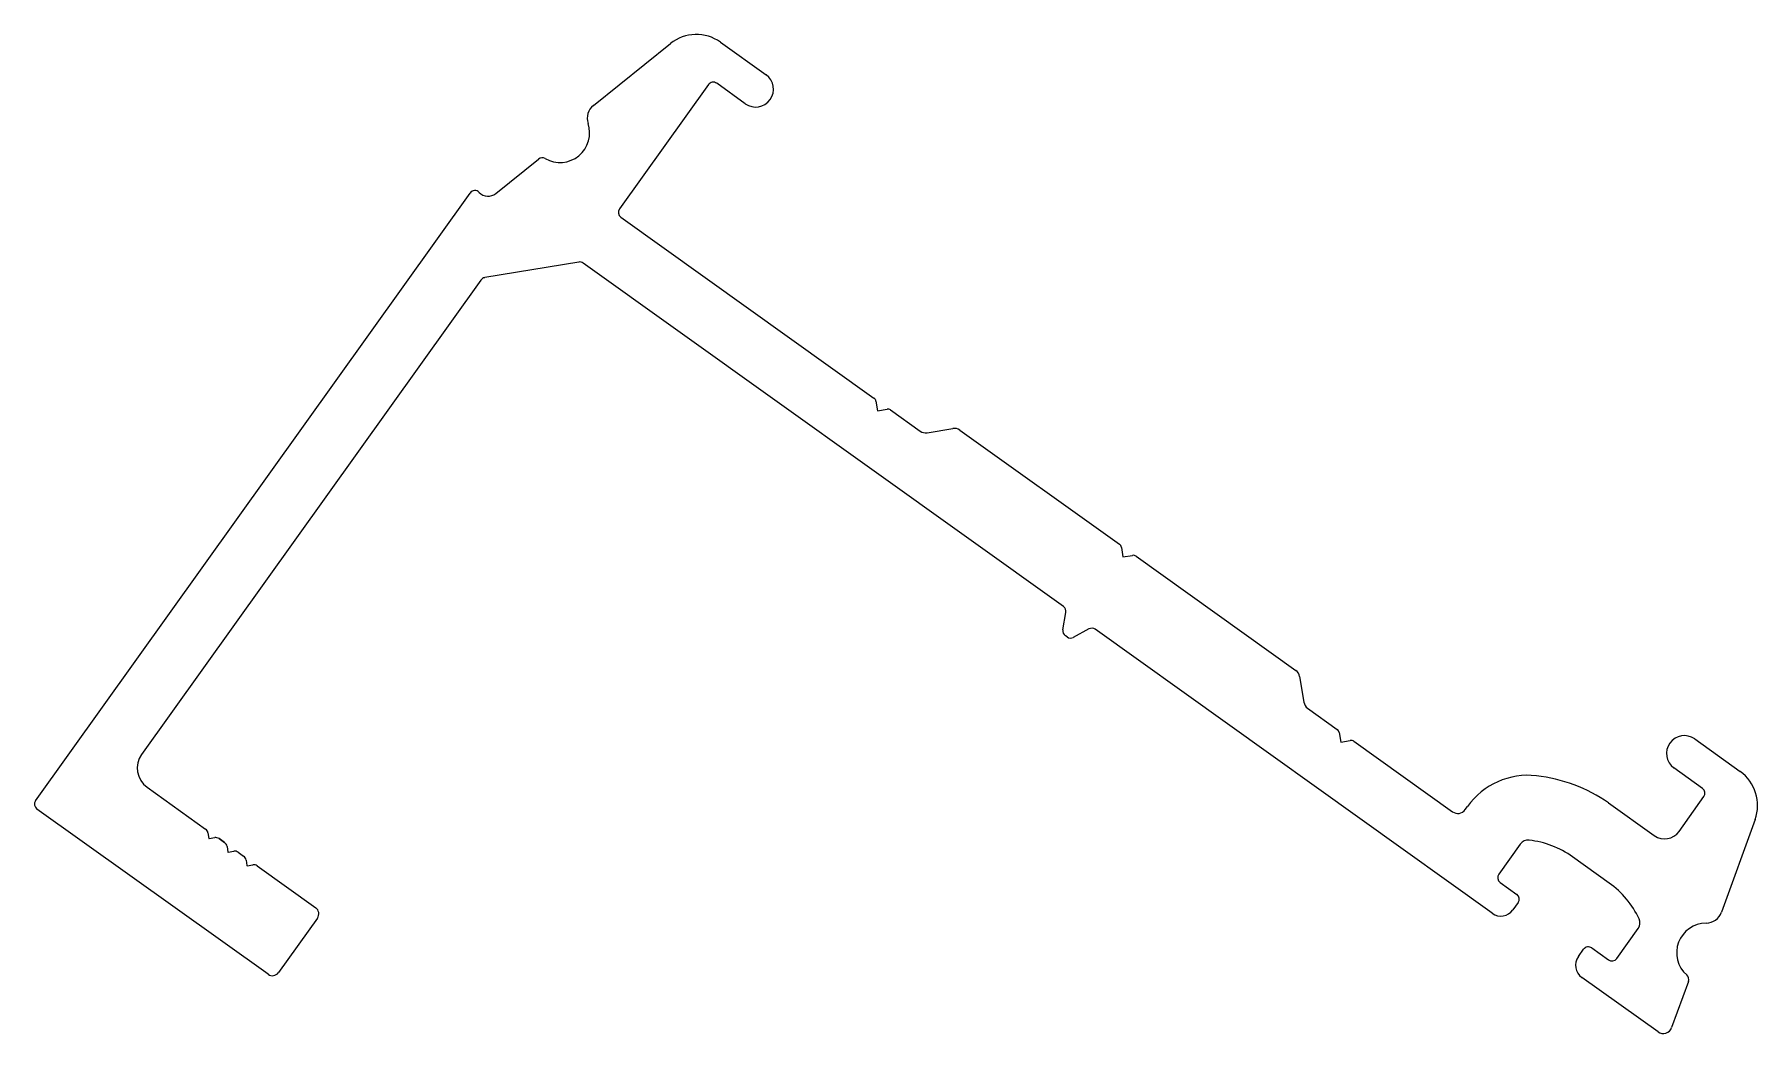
# Model space of a CAD drawing. Extents: x -32.3 to 41.3, y 0.2 to 42.9.
import ezdxf

# ---------------------------------------------------------------- set-up
doc = ezdxf.new("R2010")
doc.units = 0
doc.layers.add('1', color=7, linetype='CONTINUOUS')

msp = doc.modelspace()

# ---------------------------------------------------------------- linework, layer by layer
at = {"layer": '1', "color": 7, "linetype": 'CONTINUOUS'}
for p, q in [((-8.434, 39.848), (-5.142, 42.489)), ((-2.996, 42.549), (-1.052, 41.159)), ((-3.516, 40.735), (-7.316, 35.422)), ((-1.939, 39.919), (-3.162, 40.794)), ((-12.603, 36.084), (-10.776, 37.55)), ((-32.287, 10.117), (-13.705, 36.101)), ((-7.258, 35.073), (3.565, 27.334)), ((-9.06, 33.15), (-13.081, 32.482)), ((11.67, 18.415), (-8.874, 33.106)), ((-13.243, 32.38), (-27.751, 12.093)), ((3.648, 27.202), (3.716, 26.791)), ((3.716, 26.791), (4.126, 26.86)), ((4.277, 26.824), (5.541, 25.921)), ((5.836, 25.852), (6.935, 26.035)), ((7.231, 25.966), (14.062, 21.081)), ((14.144, 20.949), (14.212, 20.539)), ((14.212, 20.539), (14.623, 20.607)), ((14.774, 20.572), (21.605, 15.687)), ((11.646, 17.419), (11.773, 18.166)), ((11.82, 17.118), (11.749, 17.17)), ((12.756, 17.463), (12.089, 17.102)), ((30.002, 5.306), (13.024, 17.447)), ((21.766, 15.43), (21.948, 14.33)), ((22.108, 14.073), (23.372, 13.169)), ((23.454, 13.037), (23.522, 12.627)), ((23.522, 12.627), (23.932, 12.695)), ((24.084, 12.66), (28.298, 9.647)), ((38.66, 12.76), (40.603, 11.37)), ((38.996, 10.646), (37.773, 11.521)), ((-27.519, 10.698), (-25.015, 8.908)), ((-22.345, 2.695), (-32.228, 9.763)), ((28.851, 9.739), (28.948, 9.875)), ((34.972, 10.026), (36.928, 8.627)), ((37.991, 8.804), (39.055, 10.291)), ((-25.015, 8.908), (-25.015, 8.908)), ((-25.015, 8.908), (-25.015, 8.908)), ((41.241, 9.319), (39.806, 5.351)), ((-24.914, 8.745), (-24.874, 8.506)), ((-24.865, 8.5), (-24.626, 8.54)), ((-24.44, 8.496), (-24.202, 8.326)), ((-24.202, 8.326), (-24.44, 8.496)), ((-24.44, 8.496), (-24.202, 8.326)), ((-24.202, 8.326), (-24.44, 8.496)), ((-24.44, 8.496), (-24.202, 8.326)), ((-24.101, 8.163), (-24.061, 7.925)), ((31.202, 8.262), (30.283, 6.978)), ((-24.052, 7.918), (-23.813, 7.958)), ((-23.627, 7.915), (-23.389, 7.744)), ((-23.287, 7.582), (-23.248, 7.343)), ((-23.238, 7.337), (-23, 7.376)), ((35.003, 6.597), (33.439, 7.716)), ((-22.813, 7.333), (-20.309, 5.542)), ((30.342, 6.624), (31.053, 6.115)), ((31.111, 5.766), (30.887, 5.453)), ((-20.236, 5.099), (-21.902, 2.769)), ((35.325, 3.372), (36.244, 4.657)), ((33.687, 3.451), (33.911, 3.764)), ((34.259, 3.822), (34.971, 3.313)), ((37.093, 0.234), (33.834, 2.565)), ((38.389, 2.392), (37.673, 0.415))]:
    msp.add_line(p, q, dxfattribs=at)
for centre, radius, start, end in [((-4.03, 41.103), 1.778, 54.43055, 128.74195), ((-3.31, 40.587), 0.254, 54.43055, 144.43055), ((-1.495, 40.539), 0.762, 234.43055, 54.43055), ((-7.996, 39.302), 0.7, 128.74195, 198.48913), ((-9.865, 38.677), 1.27, 240.39236, 18.48913), ((-10.617, 37.353), 0.254, 60.39236, 128.7517), ((-13.499, 35.953), 0.254, 43.97767, 144.4306), ((-12.935, 36.498), 0.53, 223.97767, 308.7517), ((-7.112, 35.277), 0.25, 144.43055, 234.43055), ((-13.04, 32.235), 0.25, 99.43055, 144.43055), ((-9.019, 32.903), 0.25, 54.43055, 99.43055), ((3.447, 27.168), 0.203, 9.43055, 54.43055), ((4.159, 26.659), 0.203, 54.43055, 99.43055), ((5.771, 26.243), 0.396, 234.43055, 279.43055), ((7, 25.644), 0.396, 54.43055, 99.43055), ((13.944, 20.916), 0.203, 9.43055, 54.43055), ((14.656, 20.407), 0.203, 54.43055, 99.43055), ((11.522, 18.209), 0.254, 350.38106, 54.43055), ((11.896, 17.376), 0.254, 170.38106, 234.43657), ((11.968, 17.325), 0.254, 234.43657, 298.49144), ((12.877, 17.24), 0.254, 54.43055, 118.48049), ((21.375, 15.365), 0.396, 9.43055, 54.43055), ((22.339, 14.395), 0.396, 189.43055, 234.43055), ((23.254, 13.004), 0.203, 9.43055, 54.43055), ((23.966, 12.495), 0.203, 54.43055, 99.43055), ((38.216, 12.14), 0.762, 54.43055, 234.43055), ((-26.938, 11.512), 1, 144.43055, 234.43055), ((31.533, 8.026), 3.178, 83.5813, 144.43055), ((31.136, 4.495), 6.732, 55.25295, 83.5813), ((39.569, 9.924), 1.778, 340.11914, 54.43055), ((38.849, 10.439), 0.254, 324.43055, 54.43055), ((-32.08, 9.969), 0.254, 144.4306, 234.43055), ((28.528, 9.969), 0.396, 234.43055, 324.43055), ((-25.161, 8.704), 0.25, 9.43055, 54.43055), ((-24.867, 8.508), 0.008, 189.43055, 279.43055), ((-24.586, 8.293), 0.25, 54.43055, 99.43055), ((-24.347, 8.123), 0.25, 9.43055, 54.43055), ((31.532, 8.026), 0.406, 83.5934, 144.43055), ((31.136, 4.495), 3.96, 54.43055, 83.58979), ((37.372, 9.247), 0.762, 234.43055, 324.43055), ((-24.053, 7.926), 0.008, 189.43055, 279.43055), ((-23.772, 7.711), 0.25, 54.43055, 99.43055), ((-23.534, 7.541), 0.25, 9.43055, 54.43055), ((-22.959, 7.13), 0.25, 54.43055, 99.43055), ((-23.24, 7.344), 0.008, 189.43055, 279.43055), ((30.49, 6.83), 0.254, 144.43055, 234.43055), ((30.908, 5.912), 0.25, 324.43055, 54.43055), ((32.7, 3.376), 3.96, 25.27067, 54.43055), ((-20.494, 5.284), 0.317, 324.43055, 54.43055), ((30.371, 5.822), 0.635, 234.43055, 324.4305), ((39.147, 5.589), 0.7, 270.37197, 340.11914), ((35.904, 4.894), 0.414, 325.06109, 24.64073), ((39.16, 3.619), 1.27, 90.37197, 228.46873), ((34.114, 3.619), 0.25, 54.43055, 144.43055), ((34.203, 3.082), 0.635, 144.43055, 234.4305), ((35.119, 3.52), 0.254, 234.43055, 324.43055), ((-22.16, 2.953), 0.317, 234.43055, 324.43055), ((38.15, 2.478), 0.254, 340.1094, 48.46873), ((37.315, 0.544), 0.381, 234.43055, 340.1094)]:
    msp.add_arc(centre, radius, start, end, dxfattribs=at)

doc.saveas('drawing.dxf')
